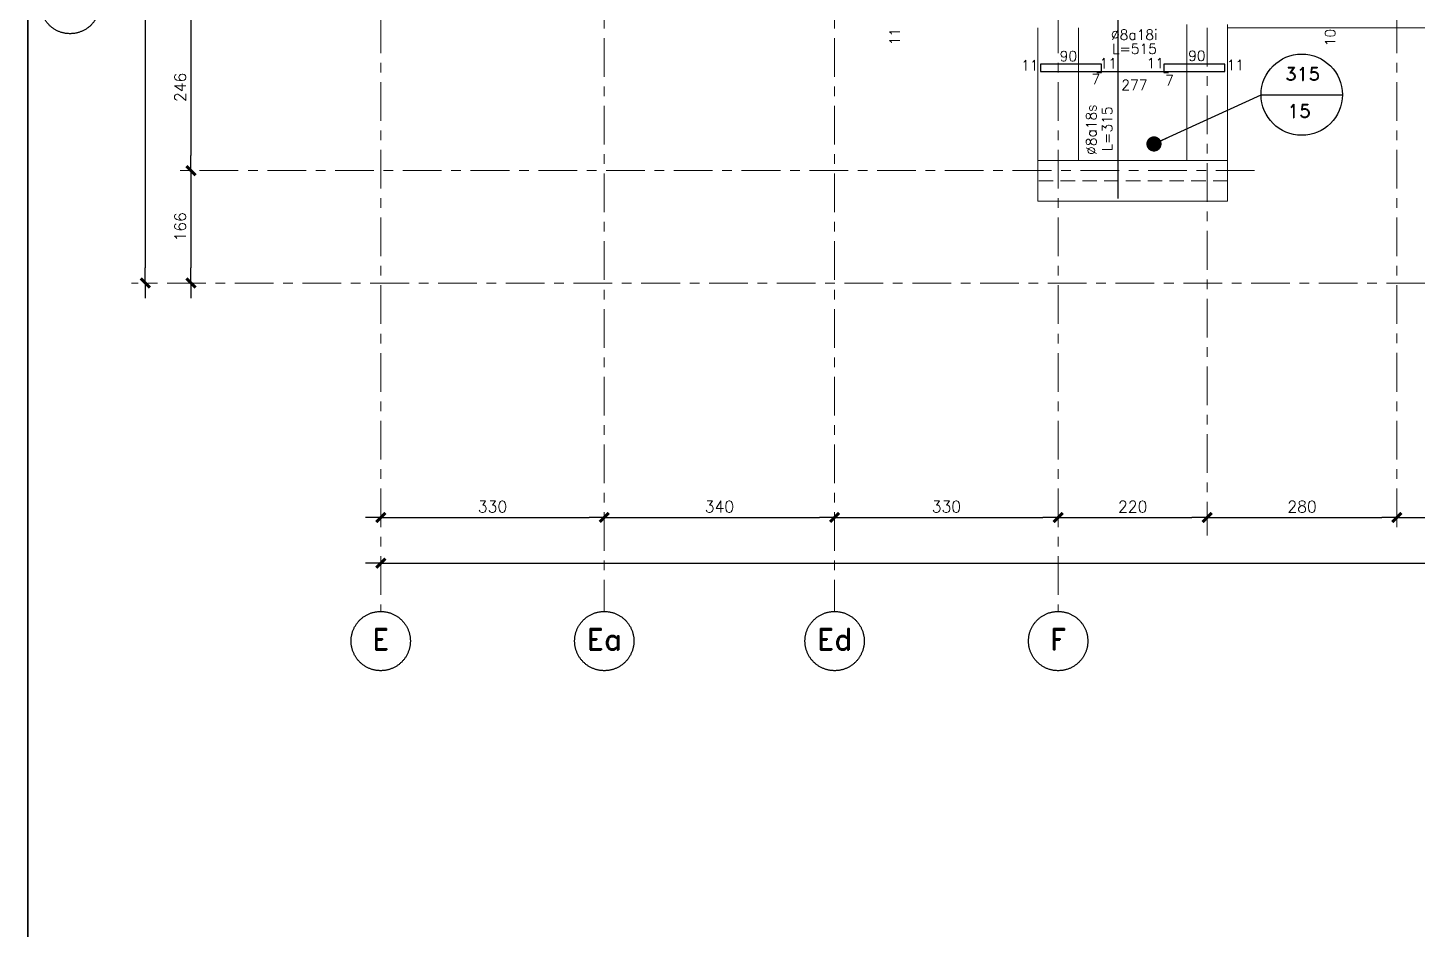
# Model space of a CAD drawing. Extents: x -4 to 6083, y -4 to 8624.
# Drawn here: x 0 to 2051, y 4968 to 6299 of the extents above; entities that cross this region are included whole.
import ezdxf
from ezdxf.enums import TextEntityAlignment as Align
from ezdxf.xclip import XClip

# ---------------------------------------------------------------- set-up
doc = ezdxf.new("R2010")
doc.units = 0
doc.header["$LTSCALE"] = 45
doc.header["$MEASUREMENT"] = 0
doc.header["$XCLIPFRAME"] = 0
doc.linetypes.add('2017_67-102$0$Grid Line', pattern=[2.2225, 1.27, -0.3175, 0.3175, -0.3175])
doc.linetypes.add('2017_67-102$0$RLE-PROYECCION', pattern=[0.71438, 0.47625, -0.23813])
doc.layers.get('0').update_dxf_attribs({"linetype": 'CONTINUOUS'})
for name, color, linetype in [('2017_67-102$0$RLA-COTAS', 2, 'CONTINUOUS'), ('fe', 7, 'CONTINUOUS'), ('RLA-FORMATO', 7, 'CONTINUOUS'), ('RLA-LOSAS', 3, 'CONTINUOUS'), ('TEXTOS-SM', 3, 'CONTINUOUS'), ('TEXTOS50A', 3, 'CONTINUOUS')]:
    doc.layers.add(name, color=color, linetype=linetype)
for name, color, linetype, lineweight in [('2017_67-102$0$RLE-EJE', 3, 'CONTINUOUS', 25), ('2017_67-102$0$RLE-EJES', 1, '2017_67-102$0$Grid Line', 9), ('2017_67-102$0$RLE-LOSA', 3, 'CONTINUOUS', 15), ('2017_67-102$0$RLE-PROYECCION', 2, '2017_67-102$0$RLE-PROYECCION', 15), ('2017_67-102$0$RLE-VIGA', 3, 'CONTINUOUS', 15)]:
    doc.layers.add(name, color=color, linetype=linetype, lineweight=lineweight)
doc.styles.add('2017_67-102$0$ROMAND', font='romand', dxfattribs={"height": 31.5})
doc.styles.add('2017_67-102$0$ROMANS', font='ROMANS.shx', dxfattribs={"height": 16.875})
doc.styles.add('ROMAND', font='romand', dxfattribs={"height": 31.5})
doc.styles.add('ROMANS', font='ROMANS.shx', dxfattribs={"height": 16.875})
doc.styles.add('ROMANS0', font='romans.shx')
doc.dimstyles.new('2017_67-102$0$ING-75', dxfattribs={"dimscale": 75, "dimtxt": 0.27, "dimasz": 0.3, "dimexe": 0, "dimexo": 0, "dimgap": 0.1, "dimtad": 1, "dimdec": 1, "dimzin": 12, "dimdsep": 46, "dimtxsty": '2017_67-102$0$ROMANS', "dimblk": '2017_67-102$0$TICK1', "dimblk1": '2017_67-102$0$TICK1', "dimblk2": '2017_67-102$0$TICK1', "dimcen": 0.09, "dimclrd": 2, "dimclre": 1, "dimclrt": 3, "dimadec": 0, "dimazin": 0, "dimtfac": 1, "dimtdec": 0, "dimtix": 1, "dimtmove": 2, "dimatfit": 3, "dimldrblk": '2017_67-102$0$TICK1', "dimfxl": 0, "dimfxlon": 1, "dimtolj": 1, "dimtzin": 0, "dimarcsym": 0})
doc.dimstyles.new('ING-75', dxfattribs={"dimscale": 75, "dimtxt": 0.27, "dimasz": 0.3, "dimexe": 0, "dimexo": 0, "dimgap": 0.1, "dimtad": 1, "dimdec": 1, "dimzin": 12, "dimdsep": 46, "dimtxsty": 'ROMANS', "dimblk": 'TICK1', "dimblk1": 'TICK1', "dimblk2": 'TICK1', "dimcen": 0.09, "dimclrd": 2, "dimclre": 1, "dimclrt": 3, "dimadec": 0, "dimazin": 0, "dimtfac": 1, "dimtdec": 0, "dimtix": 1, "dimtmove": 2, "dimatfit": 3, "dimldrblk": 'TICK1', "dimfxl": 0, "dimfxlon": 1, "dimtolj": 1, "dimtzin": 0, "dimarcsym": 0})

# ---------------------------------------------------------------- blocks, each defined once
blk = doc.blocks.new('2017_67-102$0$TICK1')
at = {"color": 2}
for points in [[(0, 0), (-1, 0)], [(0, 0), (1, 0)]]:
    blk.add_lwpolyline(points, dxfattribs=at)
at = {"color": 2, "const_width": 0.2}
blk.add_lwpolyline([(-0.3, -0.3), (0.3, 0.3)], dxfattribs=at)
blk = doc.blocks.new('*D89')
at = {"layer": '2017_67-102$0$RLA-COTAS', "color": 2, "lineweight": -2, "transparency": 16777216}
blk.add_line((187.4, 4237.8), (187.4, 2255.8), dxfattribs=at)
at = {"layer": '2017_67-102$0$RLA-COTAS', "color": 2, "lineweight": -2, "transparency": 16777216, "xscale": 22.5, "yscale": 22.5, "zscale": 22.5}
for p, rotation in [((187.4, 4260.3), 90), ((187.4, 2233.3), 270)]:
    blk.add_blockref('2017_67-102$0$TICK1', p, dxfattribs=dict(at, rotation=rotation))
at = {"layer": '2017_67-102$0$RLA-COTAS', "color": 3, "transparency": 16777216, "insert": (171.5, 3246.8), "char_height": 16.88, "attachment_point": 5, "rotation": 90, "style": '2017_67-102$0$ROMANS'}
blk.add_mtext('\\A1;2027', dxfattribs=at)
blk = doc.blocks.new('*D94')
at = {"layer": '2017_67-102$0$RLA-COTAS', "color": 2, "lineweight": -2, "transparency": 16777216}
blk.add_line((254.9, 2622.8), (254.9, 2421.8), dxfattribs=at)
at = {"layer": '2017_67-102$0$RLA-COTAS', "color": 2, "lineweight": -2, "transparency": 16777216, "xscale": 22.5, "yscale": 22.5, "zscale": 22.5}
for p, rotation in [((254.9, 2645.3), 90), ((254.9, 2399.3), 270)]:
    blk.add_blockref('2017_67-102$0$TICK1', p, dxfattribs=dict(at, rotation=rotation))
at = {"layer": '2017_67-102$0$RLA-COTAS', "color": 3, "transparency": 16777216, "insert": (239, 2522.3), "char_height": 16.88, "attachment_point": 5, "rotation": 90, "style": '2017_67-102$0$ROMANS'}
blk.add_mtext('\\A1;246', dxfattribs=at)
blk = doc.blocks.new('*D95')
at = {"layer": '2017_67-102$0$RLA-COTAS', "color": 2, "lineweight": -2, "transparency": 16777216}
blk.add_line((254.9, 2376.8), (254.9, 2255.8), dxfattribs=at)
at = {"layer": '2017_67-102$0$RLA-COTAS', "color": 2, "lineweight": -2, "transparency": 16777216, "xscale": 22.5, "yscale": 22.5, "zscale": 22.5}
for p, rotation in [((254.9, 2399.3), 90), ((254.9, 2233.3), 270)]:
    blk.add_blockref('2017_67-102$0$TICK1', p, dxfattribs=dict(at, rotation=rotation))
at = {"layer": '2017_67-102$0$RLA-COTAS', "color": 3, "transparency": 16777216, "insert": (239, 2316.3), "char_height": 16.88, "attachment_point": 5, "rotation": 90, "style": '2017_67-102$0$ROMANS'}
blk.add_mtext('\\A1;166', dxfattribs=at)
blk = doc.blocks.new('*D96')
at = {"layer": '2017_67-102$0$RLA-COTAS', "color": 2, "lineweight": -2, "transparency": 16777216}
blk.add_line((557.5, 1887.1), (842.5, 1887.1), dxfattribs=at)
at = {"layer": '2017_67-102$0$RLA-COTAS', "color": 2, "lineweight": -2, "transparency": 16777216, "xscale": 22.5, "yscale": 22.5, "zscale": 22.5, "rotation": 180}
blk.add_blockref('2017_67-102$0$TICK1', (535, 1887.1), dxfattribs=at)
at = {"layer": '2017_67-102$0$RLA-COTAS', "color": 2, "lineweight": -2, "transparency": 16777216, "xscale": 22.5, "yscale": 22.5, "zscale": 22.5}
blk.add_blockref('2017_67-102$0$TICK1', (865, 1887.1), dxfattribs=at)
at = {"layer": '2017_67-102$0$RLA-COTAS', "color": 3, "transparency": 16777216, "insert": (700, 1903.1), "char_height": 16.88, "attachment_point": 5, "style": '2017_67-102$0$ROMANS'}
blk.add_mtext('\\A1;330', dxfattribs=at)
blk = doc.blocks.new('*D97')
at = {"layer": '2017_67-102$0$RLA-COTAS', "color": 2, "lineweight": -2, "transparency": 16777216}
blk.add_line((887.5, 1887.1), (1182.5, 1887.1), dxfattribs=at)
at = {"layer": '2017_67-102$0$RLA-COTAS', "color": 2, "lineweight": -2, "transparency": 16777216, "xscale": 22.5, "yscale": 22.5, "zscale": 22.5, "rotation": 180}
blk.add_blockref('2017_67-102$0$TICK1', (865, 1887.1), dxfattribs=at)
at = {"layer": '2017_67-102$0$RLA-COTAS', "color": 2, "lineweight": -2, "transparency": 16777216, "xscale": 22.5, "yscale": 22.5, "zscale": 22.5}
blk.add_blockref('2017_67-102$0$TICK1', (1205, 1887.1), dxfattribs=at)
at = {"layer": '2017_67-102$0$RLA-COTAS', "color": 3, "transparency": 16777216, "insert": (1035, 1903.1), "char_height": 16.88, "attachment_point": 5, "style": '2017_67-102$0$ROMANS'}
blk.add_mtext('\\A1;340', dxfattribs=at)
blk = doc.blocks.new('*D98')
at = {"layer": '2017_67-102$0$RLA-COTAS', "color": 2, "lineweight": -2, "transparency": 16777216}
blk.add_line((1227.5, 1887.1), (1512.5, 1887.1), dxfattribs=at)
at = {"layer": '2017_67-102$0$RLA-COTAS', "color": 2, "lineweight": -2, "transparency": 16777216, "xscale": 22.5, "yscale": 22.5, "zscale": 22.5, "rotation": 180}
blk.add_blockref('2017_67-102$0$TICK1', (1205, 1887.1), dxfattribs=at)
at = {"layer": '2017_67-102$0$RLA-COTAS', "color": 2, "lineweight": -2, "transparency": 16777216, "xscale": 22.5, "yscale": 22.5, "zscale": 22.5}
blk.add_blockref('2017_67-102$0$TICK1', (1535, 1887.1), dxfattribs=at)
at = {"layer": '2017_67-102$0$RLA-COTAS', "color": 3, "transparency": 16777216, "insert": (1370, 1903.1), "char_height": 16.88, "attachment_point": 5, "style": '2017_67-102$0$ROMANS'}
blk.add_mtext('\\A1;330', dxfattribs=at)
blk = doc.blocks.new('*D99')
at = {"layer": '2017_67-102$0$RLA-COTAS', "color": 2, "lineweight": -2, "transparency": 16777216}
blk.add_line((1557.5, 1887.1), (1732.5, 1887.1), dxfattribs=at)
at = {"layer": '2017_67-102$0$RLA-COTAS', "color": 2, "lineweight": -2, "transparency": 16777216, "xscale": 22.5, "yscale": 22.5, "zscale": 22.5, "rotation": 180}
blk.add_blockref('2017_67-102$0$TICK1', (1535, 1887.1), dxfattribs=at)
at = {"layer": '2017_67-102$0$RLA-COTAS', "color": 2, "lineweight": -2, "transparency": 16777216, "xscale": 22.5, "yscale": 22.5, "zscale": 22.5}
blk.add_blockref('2017_67-102$0$TICK1', (1755, 1887.1), dxfattribs=at)
at = {"layer": '2017_67-102$0$RLA-COTAS', "color": 3, "transparency": 16777216, "insert": (1645, 1903.1), "char_height": 16.88, "attachment_point": 5, "style": '2017_67-102$0$ROMANS'}
blk.add_mtext('\\A1;220', dxfattribs=at)
blk = doc.blocks.new('*D100')
at = {"layer": '2017_67-102$0$RLA-COTAS', "color": 2, "lineweight": -2, "transparency": 16777216}
blk.add_line((1777.5, 1887.1), (2012.5, 1887.1), dxfattribs=at)
at = {"layer": '2017_67-102$0$RLA-COTAS', "color": 2, "lineweight": -2, "transparency": 16777216, "xscale": 22.5, "yscale": 22.5, "zscale": 22.5, "rotation": 180}
blk.add_blockref('2017_67-102$0$TICK1', (1755, 1887.1), dxfattribs=at)
at = {"layer": '2017_67-102$0$RLA-COTAS', "color": 2, "lineweight": -2, "transparency": 16777216, "xscale": 22.5, "yscale": 22.5, "zscale": 22.5}
blk.add_blockref('2017_67-102$0$TICK1', (2035, 1887.1), dxfattribs=at)
at = {"layer": '2017_67-102$0$RLA-COTAS', "color": 3, "transparency": 16777216, "insert": (1895, 1903.1), "char_height": 16.88, "attachment_point": 5, "style": '2017_67-102$0$ROMANS'}
blk.add_mtext('\\A1;280', dxfattribs=at)
blk = doc.blocks.new('*D101')
at = {"layer": '2017_67-102$0$RLA-COTAS', "color": 2, "lineweight": -2, "transparency": 16777216}
blk.add_line((2057.5, 1887.1), (2512.5, 1887.1), dxfattribs=at)
at = {"layer": '2017_67-102$0$RLA-COTAS', "color": 2, "lineweight": -2, "transparency": 16777216, "xscale": 22.5, "yscale": 22.5, "zscale": 22.5, "rotation": 180}
blk.add_blockref('2017_67-102$0$TICK1', (2035, 1887.1), dxfattribs=at)
at = {"layer": '2017_67-102$0$RLA-COTAS', "color": 2, "lineweight": -2, "transparency": 16777216, "xscale": 22.5, "yscale": 22.5, "zscale": 22.5}
blk.add_blockref('2017_67-102$0$TICK1', (2535, 1887.1), dxfattribs=at)
at = {"layer": '2017_67-102$0$RLA-COTAS', "color": 3, "transparency": 16777216, "insert": (2285, 1903.1), "char_height": 16.88, "attachment_point": 5, "style": '2017_67-102$0$ROMANS'}
blk.add_mtext('\\A1;500', dxfattribs=at)
blk = doc.blocks.new('*D123')
at = {"layer": '2017_67-102$0$RLA-COTAS', "color": 2, "lineweight": -2, "transparency": 16777216}
blk.add_line((557.5, 1819.6), (5512.5, 1819.6), dxfattribs=at)
at = {"layer": '2017_67-102$0$RLA-COTAS', "color": 2, "lineweight": -2, "transparency": 16777216, "xscale": 22.5, "yscale": 22.5, "zscale": 22.5, "rotation": 180}
blk.add_blockref('2017_67-102$0$TICK1', (535, 1819.6), dxfattribs=at)
at = {"layer": '2017_67-102$0$RLA-COTAS', "color": 2, "lineweight": -2, "transparency": 16777216, "xscale": 22.5, "yscale": 22.5, "zscale": 22.5}
blk.add_blockref('2017_67-102$0$TICK1', (5535, 1819.6), dxfattribs=at)
at = {"layer": '2017_67-102$0$RLA-COTAS', "color": 3, "transparency": 16777216, "insert": (3035, 1835.6), "char_height": 16.88, "attachment_point": 5, "style": '2017_67-102$0$ROMANS'}
blk.add_mtext('\\A1;5000', dxfattribs=at)
blk = doc.blocks.new('TICK1')
at = {"color": 2}
for points in [[(0, 0), (-1, 0)], [(0, 0), (1, 0)]]:
    blk.add_lwpolyline(points, dxfattribs=at)
at = {"color": 2, "const_width": 0.2}
blk.add_lwpolyline([(-0.3, -0.3), (0.3, 0.3)], dxfattribs=at)
blk = doc.blocks.new('2017_67-102')
at = {"layer": '2017_67-102$0$RLE-EJE'}
for centre in [(76.48, 2645.33), (534.97, 1704.58), (864.97, 1704.58), (1204.97, 1704.58), (1534.97, 1704.58)]:
    blk.add_circle(centre, 43.75, dxfattribs=at)
at = {"layer": '2017_67-102$0$RLE-EJES'}
for p, q in [((534.97, 4830.33), (534.97, 1748.33)), ((1534.97, 4830.33), (1534.97, 1748.33)), ((2034.97, 4730.35), (2034.97, 1860.35)), ((1754.97, 3510.35), (1754.97, 1860.35)), ((864.97, 3095.08), (864.97, 1748.33)), ((1204.97, 3095.08), (1204.97, 1748.33)), ((1824.97, 2399.35), (234.97, 2399.35)), ((3677.15, 2233.33), (167.15, 2233.33))]:
    blk.add_line(p, q, dxfattribs=at)
at = {"layer": '2017_67-102$0$RLE-LOSA'}
blk.add_line((2499.97, 2610.33), (1784.97, 2610.33), dxfattribs=at)
at = {"layer": '2017_67-102$0$RLE-PROYECCION'}
blk.add_line((1784.97, 2384.35), (1504.97, 2384.35), dxfattribs=at)
at = {"layer": '2017_67-102$0$RLE-VIGA'}
for p, q in [((1504.97, 2610.33), (1504.97, 2414.35)), ((1564.97, 2610.33), (1564.97, 2414.35)), ((1724.97, 2615.35), (1724.97, 2414.35)), ((1784.97, 2615.35), (1784.97, 2414.35)), ((1564.97, 2414.35), (1504.97, 2414.35)), ((1504.97, 2354.35), (1504.97, 2414.35)), ((1504.97, 2414.35), (1784.97, 2414.35)), ((1784.97, 2414.35), (1724.97, 2414.35)), ((1784.97, 2414.35), (1784.97, 2354.35)), ((1504.97, 2354.35), (1784.97, 2354.35))]:
    blk.add_line(p, q, dxfattribs=at)
at = {"layer": '2017_67-102$0$RLE-EJE', "color": 5, "char_height": 31.25, "width": 1, "attachment_point": 2, "line_spacing_factor": 0.941778, "style": '2017_67-102$0$ROMAND'}
for s, insert in [('E', (534.98, 1722.9)), ('Ea', (864.98, 1722.9)), ('Ed', (1204.98, 1722.9)), ('F', (1534.98, 1722.9))]:
    blk.add_mtext(s, dxfattribs=dict(at, insert=insert))
at = {"layer": '2017_67-102$0$RLA-COTAS'}
for base, p1, p2, picture, middle in [((187.45, 2233.33), (194.95, 4260.35), (194.95, 2233.33), '*D89', (171.51, 3246.84)), ((254.95, 2399.35), (262.45, 2645.33), (262.45, 2399.35), '*D94', (239.01, 2522.34)), ((254.95, 2233.33), (262.45, 2399.35), (262.45, 2233.33), '*D95', (239.01, 2316.34))]:
    dim = blk.add_linear_dim(base=base, p1=p1, p2=p2, angle=90, dimstyle='2017_67-102$0$ING-75', override={"dimexe": 0, "dimexo": 0, "dimdec": 1, "dimfxl": 0, "dimfxlon": 1}, dxfattribs=at)
    dim.commit()
    dim.dimension.update_dxf_attribs({"geometry": picture, "text_midpoint": middle})
for base, p1, p2, picture, middle in [((864.97, 1887.15), (534.97, 1894.65), (864.97, 1894.65), '*D96', (699.97, 1903.08)), ((1204.97, 1887.15), (864.97, 1894.65), (1204.97, 1894.65), '*D97', (1034.97, 1903.08)), ((1534.97, 1887.15), (1204.97, 1894.65), (1534.97, 1894.65), '*D98', (1369.97, 1903.08)), ((1754.97, 1887.15), (1534.97, 1894.65), (1754.97, 1894.65), '*D99', (1644.97, 1903.08)), ((2034.97, 1887.15), (1754.97, 1894.65), (2034.97, 1894.65), '*D100', (1894.97, 1903.08)), ((2534.97, 1887.15), (2034.97, 1894.65), (2534.97, 1894.65), '*D101', (2284.97, 1903.08)), ((5534.97, 1819.65), (534.97, 1827.15), (5534.97, 1827.15), '*D123', (3034.97, 1835.58))]:
    dim = blk.add_linear_dim(base=base, p1=p1, p2=p2, dimstyle='2017_67-102$0$ING-75', override={"dimexe": 0, "dimexo": 0, "dimdec": 1, "dimfxl": 0, "dimfxlon": 1}, dxfattribs=at)
    dim.commit()
    dim.dimension.update_dxf_attribs({"geometry": picture, "text_midpoint": middle})

msp = doc.modelspace()

# ---------------------------------------------------------------- linework, layer by layer
at = {"layer": 'fe'}
for points in [[(1609.37, 6047.49), (1609.37, 6360.49)], [(1577.98, 6233.47), (1584.98, 6233.47), (1584.98, 6245.97), (1494.98, 6245.97), (1494.98, 6234.97), (1766.98, 6234.97), (1766.98, 6245.97), (1676.98, 6245.97), (1676.98, 6233.47), (1683.98, 6233.47)]]:
    msp.add_lwpolyline(points, dxfattribs=at)
at = {"layer": 'RLA-FORMATO', "color": 6, "linetype": 'Continuous'}
for p, q in [((0, 8617.5), (0, 0)), ((0, 0), (0, 7890))]:
    msp.add_line(p, q, dxfattribs=at)
at = {"layer": 'RLA-LOSAS'}
msp.add_line((1820.56, 6200.65), (1940.56, 6200.65), dxfattribs=at)
msp.add_circle((1880.56, 6200.65), 60, dxfattribs=at)

# ---------------------------------------------------------------- block references
ref = msp.add_blockref('2017_67-102', (-13.99, 3689.14))
XClip(ref).set_block_clipping_path([(14.5644953474, 2175.2416421417), (482.9385767728, 2175.2416421417), (482.9385767728, 1642.8616825938), (5714.4048609137, 1642.8616825938), (5714.4048609137, 2568.7180280071), (6062.0442981496, 2568.7180280071), (6062.0442981496, 4458.0592067316), (5609.5070128143, 4458.0592067316), (5609.5070128143, 4934.7500905469), (454.278328456, 4934.7500905469), (454.278328456, 4333.7263178248), (26.1491284296, 4333.7263178248), (26.1491284296, 2175.4181742035)])

# ---------------------------------------------------------------- texts
at = {"layer": 'RLA-LOSAS', "char_height": 20, "width": 1, "attachment_point": 2, "line_spacing_factor": 0.941778, "style": 'ROMAND'}
for s, insert in [('315', (1881.83, 6241.44)), ('15', (1876.71, 6186.7))]:
    msp.add_mtext(s, dxfattribs=dict(at, insert=insert))
at = {"layer": 'TEXTOS-SM', "style": 'ROMANS0'}
for s, p in [('%%C8a18i', (1633.29, 6281.72)), ('L=515', (1633.62, 6260.99))]:
    msp.add_text(s, height=15, dxfattribs=at).set_placement(p, align=Align.CENTER)
for s, p in [('%%C8a18s', (1577.47, 6148.99)), ('L=315', (1600.77, 6150.13))]:
    msp.add_text(s, height=15, rotation=90, dxfattribs=at).set_placement(p, align=Align.CENTER)
at = {"layer": 'TEXTOS50A', "style": 'ROMANS0'}
for s, p in [('11', (1279.7, 6286.22)), ('10', (1922.55, 6284.93))]:
    msp.add_text(s, height=15, rotation=90, dxfattribs=at).set_placement(p, align=Align.MIDDLE)
for s, p in [('90', (1536.06, 6257.66)), ('90', (1725.73, 6258.1)), ('11', (1479.06, 6243.94)), ('11', (1594.87, 6246.97)), ('11', (1664.51, 6247.14)), ('11', (1782.52, 6244.52)), ('7', (1576.66, 6223.6)), ('277', (1633.48, 6214.97)), ('7', (1685.37, 6221.76))]:
    msp.add_text(s, height=15, dxfattribs=at).set_placement(p, align=Align.MIDDLE)

# ---------------------------------------------------------------- leaders
at = {"layer": 'fe'}
msp.add_leader([(1662.4, 6127.89), (1820.56, 6200.65)], dimstyle='ING-75', override={"dimgap": 0.1, "dimtad": 0, "dimldrblk": 'Dot'}, dxfattribs=at)

doc.saveas('drawing.dxf')
